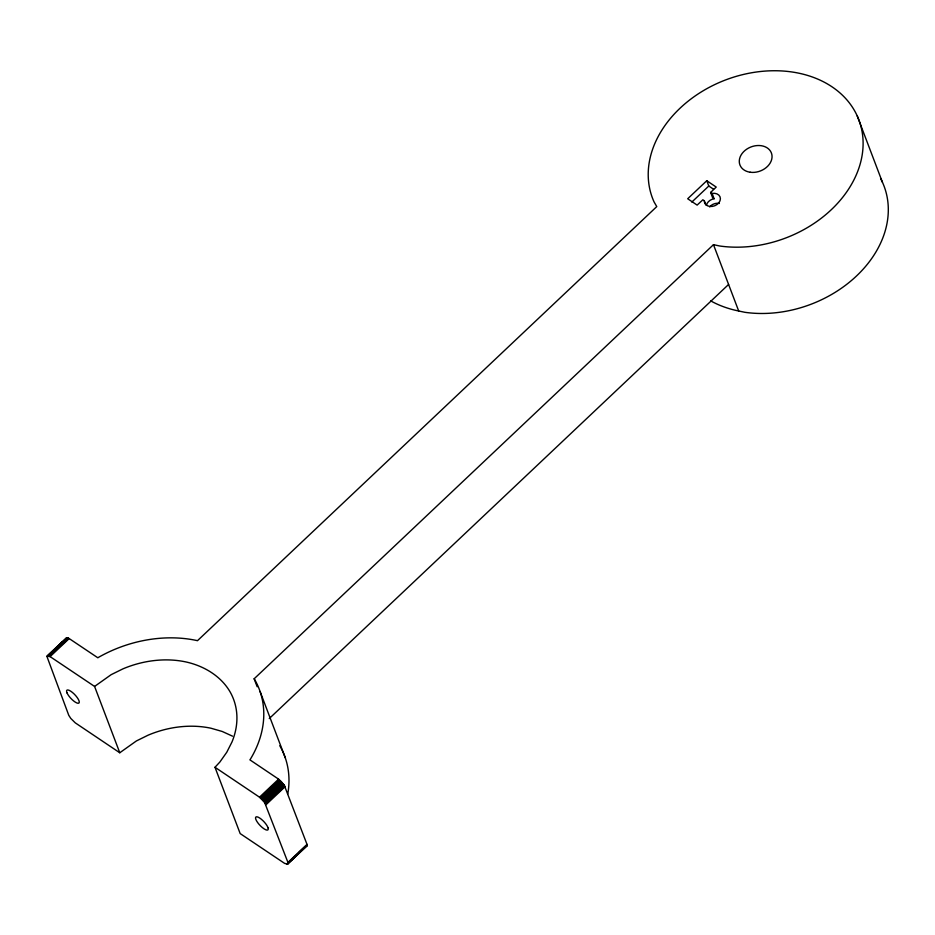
<?xml version="1.0" encoding="UTF-8"?>
<svg xmlns="http://www.w3.org/2000/svg" width="935" height="935" viewBox="0 0 935 935"><rect width="100%" height="100%" fill="white"/><g stroke="black" fill="none" stroke-linecap="round" stroke-linejoin="round"><path stroke-width="1.4" d="M65.836 639.049L66.853 637.752L69.19 638.582L97.848 657.784L98.736 657.212A115.882 88.767 -20.8 0 1 196.584 640.475L197.437 640.72L656.767 206.6L654.079 201.948A110.353 84.547 -20.8 0 1 744.143 74.286A110.353 84.547 -20.8 0 1 862.374 153.656A110.353 84.547 -20.8 0 1 719.693 245.998L713.475 244.666L254.145 678.787L257.172 686.746M214.992 767.273L259.509 797.181L264.605 802.429L287.922 862.409L287.7 864.033L284.661 863.414L240.178 833.588L214.992 767.273L219.889 762.013L226.773 752.254L231.973 742.004A88.287 67.636 -20.8 0 0 229.916 691.573C220.496 675.643 203.491 665.767 185.726 661.898A88.287 67.636 -20.8 0 0 122.976 668.841L111.171 674.661L94.587 686.442L119.773 752.757L136.37 740.964L148.162 735.155A88.287 67.636 -20.8 0 1 210.913 728.213L222.238 731.474L232.546 736.184M287.7 864.033L306.785 846L307.007 844.375L284.24 785.19L278.595 779.147L249.902 759.851L250.463 759.056A115.882 88.767 -20.8 0 0 254.589 679.418L254.145 678.787M94.587 686.442L50.104 656.615L46.855 656.265L68.758 715.287L70.779 718.419L75.256 722.848L119.773 752.757M710.623 192.435L716.222 187.07L706.778 180.724L687.692 198.758L697.136 205.104L702.84 199.786L704.3 200.78A8.275 6.335 -20.8 0 0 712.213 206.425A8.275 6.335 -20.8 0 0 720.406 198.676A8.275 6.335 -20.8 0 0 712.096 193.428L710.623 192.435L712.634 197.741L714.106 198.734A8.275 6.335 -20.8 0 0 706.463 205.104M46.855 656.265L66.455 637.799M47.814 655.622L62.657 641.597M47.767 655.786L66.853 637.752M47.814 656.078L67.332 637.799M52.15 652.618L54.265 650.608M48.795 655.996L67.881 637.962M49.426 656.253L68.512 638.219M50.104 656.615L69.19 638.582M691.83 202.065L708.788 186.03L706.778 180.724M269.257 718.571L728.599 284.45M259.509 797.181L278.595 779.147M260.281 797.8L279.366 779.767M261.064 798.478L280.149 780.444M261.835 799.215L280.921 781.181M262.595 799.986L281.68 781.952M263.319 800.792L282.405 782.759M263.986 801.611L283.071 783.577M264.605 802.429L283.691 784.395M265.154 803.235L284.24 785.19M265.633 804.006L284.719 785.973M266.019 804.743L285.105 786.709M287.922 862.409L307.007 844.375M286.519 864.197L290.762 860.188M299.247 852.171L305.605 846.163L306.785 846M288.015 862.947L307.101 844.913M287.01 864.244L307.101 845.369M287.396 864.197L306.996 845.731M710.752 300.918A110.061 84.314 -20.8 0 0 738.662 310.993L744.891 312.302A110.353 84.547 -20.8 0 0 858.353 274.2A110.353 84.547 -20.8 0 0 880.583 178.492M708.788 186.03L713.51 189.197M857.243 115.975L882.441 182.278M712.096 193.428L714.106 198.734M704.3 200.78L705.808 204.765M713.475 244.666L738.673 310.969M260.082 691.503L285.28 757.817M279.787 745.733A115.882 88.767 -20.8 0 1 287.77 793.979M709.677 206.88A8.275 6.335 -20.8 0 1 719.389 203.421M268.076 827.907L267.772 827.113A8.824 2.711 46.6 0 0 257.02 816.816A8.824 2.711 46.6 0 0 260.456 825.862A8.824 2.711 46.6 0 0 268.076 827.907M67.04 692.952L66.736 692.157A8.824 2.711 46.6 0 1 74.356 694.202A8.824 2.711 46.6 0 1 77.792 703.249A8.824 2.711 46.6 0 1 67.04 692.952M750.186 172.239A16.83 12.891 -20.8 0 0 771.784 154.228A16.83 12.891 -20.8 0 0 745.043 150.418A16.83 12.891 -20.8 0 0 750.186 172.239"/></g></svg>
